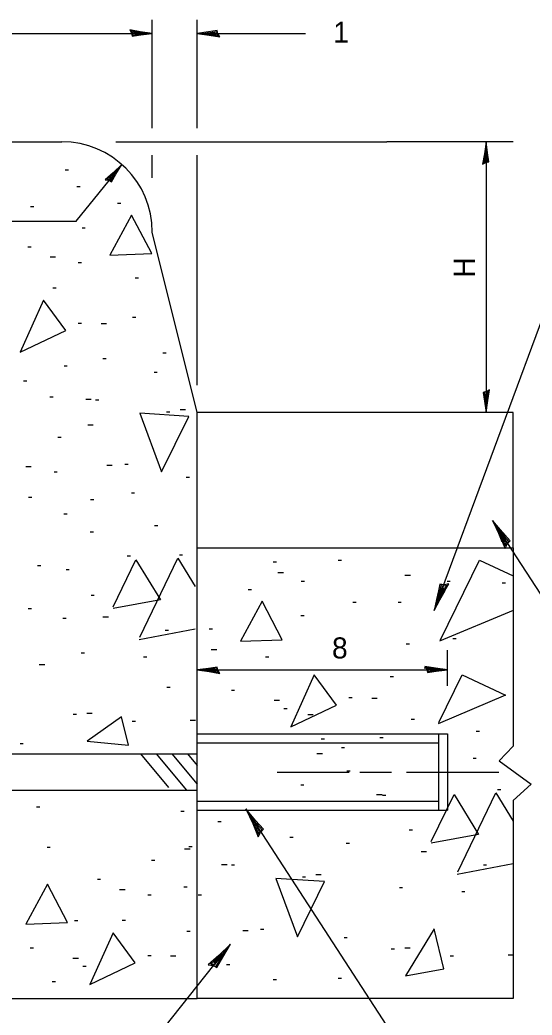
# Model space of a CAD drawing. Extents: x 0 to 2.83, y 0 to 1.83.
# Drawn here: x 0.898 to 1.182, y 0.344 to 0.896 of the extents above; entities that cross this region are included whole.
import ezdxf

# ---------------------------------------------------------------- set-up
doc = ezdxf.new("R2010")
doc.units = 0
for name, color, linetype in [('RD_Pr_Roadway_Dimensions', 7, 'Continuous'), ('RD_Pr_Roadway_Notes', 7, 'Continuous'), ('SH_General_Details', 7, 'Continuous'), ('STG_Traffic_Control', 7, 'Continuous')]:
    doc.layers.add(name, color=color, linetype=linetype)

msp = doc.modelspace()

# ---------------------------------------------------------------- linework, layer by layer
at = {"layer": 'RD_Pr_Roadway_Dimensions'}
for p, q in [((0.97176, 0.83605), (0.97176, 0.89608)), ((0.99668, 0.83605), (0.99668, 0.89608)), ((0.74666, 0.88858), (0.97176, 0.88858)), ((0.99668, 0.88858), (1.0567, 0.88858)), ((0.95165, 0.82855), (1.10172, 0.82855)), ((1.15665, 0.82855), (1.10172, 0.82855)), ((1.17166, 0.82855), (1.15665, 0.82855)), ((1.15665, 0.82855), (1.15665, 0.67848)), ((0.97176, 0.80844), (0.97176, 0.82105)), ((0.99668, 0.69349), (0.99668, 0.82105)), ((1.13532, 0.52681), (1.13532, 0.5467)), ((0.99668, 0.5357), (1.13532, 0.5357)), ((1.04093, 0.47904), (1.08079, 0.47904)), ((1.08668, 0.47904), (1.10435, 0.47904)), ((1.1125, 0.47904), (1.16369, 0.47904))]:
    msp.add_line(p, q, dxfattribs=at)
for points in [[(0.96028, 0.88875), (0.96067, 0.88703), (0.96552, 0.88777), (0.97176, 0.88858), (0.9651, 0.88949), (0.95926, 0.89052), (0.96028, 0.88875), (0.9608, 0.88761), (0.96757, 0.88859), (0.96017, 0.88989), (0.96126, 0.88843), (0.96437, 0.88863), (0.96138, 0.88908)], [(1.00815, 0.88841), (1.00777, 0.89012), (1.00292, 0.88939), (0.99668, 0.88858), (1.00334, 0.88766), (1.00918, 0.88664), (1.00815, 0.88841), (1.00764, 0.88954), (1.00087, 0.88857), (1.00827, 0.88727), (1.00718, 0.88873), (1.00407, 0.88853), (1.00706, 0.88807)], [(1.15648, 0.81707), (1.1582, 0.81746), (1.15746, 0.82231), (1.15665, 0.82855), (1.15574, 0.82189), (1.15471, 0.81605), (1.15648, 0.81707), (1.15762, 0.81759), (1.15664, 0.82436), (1.15534, 0.81696), (1.1568, 0.81805), (1.1566, 0.82116), (1.15615, 0.81817)], [(1.15682, 0.68996), (1.15511, 0.68957), (1.15584, 0.68472), (1.15665, 0.67848), (1.15757, 0.68514), (1.15859, 0.69098), (1.15682, 0.68996), (1.15569, 0.68944), (1.15666, 0.68267), (1.15796, 0.69007), (1.1565, 0.68898), (1.1567, 0.68587), (1.15715, 0.68886)], [(1.00815, 0.53554), (1.00777, 0.53725), (1.00292, 0.53651), (0.99668, 0.5357), (1.00334, 0.53479), (1.00918, 0.53376), (1.00815, 0.53554), (1.00764, 0.53667), (1.00087, 0.53569), (1.00827, 0.53439), (1.00718, 0.53585), (1.00407, 0.53565), (1.00706, 0.5352)], [(1.12384, 0.53587), (1.12422, 0.53416), (1.12908, 0.5349), (1.13532, 0.5357), (1.12865, 0.53662), (1.12282, 0.53764), (1.12384, 0.53587), (1.12435, 0.53474), (1.13112, 0.53571), (1.12372, 0.53701), (1.12481, 0.53556), (1.12792, 0.53575), (1.12493, 0.53621)]]:
    msp.add_lwpolyline(points, dxfattribs=at)
at = {"layer": 'RD_Pr_Roadway_Notes'}
for p, q in [((1.12783, 0.56863), (1.22478, 0.83035)), ((1.16025, 0.61845), (1.23078, 0.5098)), ((1.02357, 0.45856), (1.14495, 0.27158)), ((0.94999, 0.30177), (1.01517, 0.38359))]:
    msp.add_line(p, q, dxfattribs=at)
for points in [[(1.16636, 0.60873), (1.16759, 0.60999), (1.16433, 0.61366), (1.16025, 0.61845), (1.16311, 0.61237), (1.16543, 0.60691), (1.16636, 0.60873), (1.16703, 0.60978), (1.16253, 0.61493), (1.16547, 0.60801), (1.16609, 0.60972), (1.16423, 0.61222), (1.16548, 0.60947)], [(1.1684, 0.6055), (1.17003, 0.60717), (1.16568, 0.61206), (1.16025, 0.61845), (1.16406, 0.61034), (1.16716, 0.60306), (1.1684, 0.6055), (1.16929, 0.60689), (1.16328, 0.61376), (1.1672, 0.60453), (1.16804, 0.60681), (1.16556, 0.61015), (1.16723, 0.60647)], [(1.13336, 0.58291), (1.13104, 0.58322), (1.12971, 0.57681), (1.12783, 0.56863), (1.13206, 0.57654), (1.13605, 0.58336), (1.13336, 0.58291), (1.1317, 0.58279), (1.12979, 0.57387), (1.13484, 0.58252), (1.13251, 0.58183), (1.13132, 0.57785), (1.13327, 0.58139)], [(1.13198, 0.57934), (1.13024, 0.57957), (1.12924, 0.57477), (1.12783, 0.56863), (1.131, 0.57456), (1.13399, 0.57968), (1.13198, 0.57934), (1.13074, 0.57925), (1.1293, 0.57256), (1.13309, 0.57905), (1.13134, 0.57853), (1.13045, 0.57555), (1.13191, 0.5782)], [(1.03171, 0.4456), (1.03335, 0.44728), (1.029, 0.45217), (1.02357, 0.45856), (1.02738, 0.45045), (1.03047, 0.44317), (1.03171, 0.4456), (1.03261, 0.447), (1.0266, 0.45386), (1.03052, 0.44464), (1.03136, 0.44692), (1.02888, 0.45026), (1.03055, 0.44658)], [(1.00546, 0.37176), (1.00756, 0.37074), (1.01083, 0.37641), (1.01517, 0.38359), (1.00868, 0.3774), (1.00276, 0.37216), (1.00546, 0.37176), (1.00707, 0.37135), (1.01167, 0.37923), (1.00417, 0.37258), (1.0066, 0.37251), (1.00897, 0.37592), (1.00602, 0.37318)]]:
    msp.add_lwpolyline(points, dxfattribs=at)
at = {"layer": 'SH_General_Details'}
for p, q in [((0.74666, 0.82855), (0.92164, 0.82855)), ((0.92361, 0.81295), (0.92542, 0.81295)), ((0.95496, 0.81595), (0.92945, 0.78443)), ((0.93003, 0.80362), (0.93184, 0.80362)), ((0.90436, 0.79253), (0.90617, 0.79253)), ((0.95255, 0.79445), (0.95435, 0.79445)), ((0.86971, 0.78443), (0.92974, 0.78443)), ((0.96035, 0.78785), (0.94834, 0.76564)), ((0.97145, 0.76654), (0.96035, 0.78785)), ((0.93287, 0.78083), (0.93468, 0.78083)), ((0.99668, 0.67848), (0.97176, 0.77843)), ((0.90286, 0.77033), (0.90467, 0.77033)), ((0.91517, 0.76462), (0.91817, 0.76462)), ((0.93078, 0.76162), (0.93258, 0.76162)), ((0.94834, 0.76564), (0.97145, 0.76654)), ((0.96228, 0.7531), (0.96409, 0.7531)), ((0.91667, 0.74751), (0.91848, 0.74751)), ((0.91157, 0.74061), (0.89866, 0.7118)), ((0.92387, 0.72381), (0.91157, 0.74061)), ((0.96078, 0.73128), (0.96258, 0.73128)), ((0.89866, 0.7118), (0.92387, 0.72381)), ((0.93078, 0.72801), (0.93258, 0.72801)), ((0.94338, 0.7277), (0.94638, 0.7277)), ((0.94441, 0.70828), (0.94622, 0.70828)), ((0.9777, 0.71145), (0.9795, 0.71145)), ((0.9229, 0.7042), (0.92471, 0.7042)), ((0.90044, 0.69592), (0.90224, 0.69592)), ((0.97274, 0.70074), (0.97454, 0.70074)), ((0.91502, 0.68717), (0.91683, 0.68717)), ((0.93492, 0.68573), (0.93792, 0.68573)), ((0.94032, 0.68544), (0.94213, 0.68544)), ((0.97965, 0.67883), (0.98144, 0.67883)), ((0.98715, 0.68003), (0.99015, 0.68003)), ((0.96493, 0.67794), (0.97694, 0.64552)), ((0.99194, 0.67613), (0.96493, 0.67794)), ((0.97694, 0.64552), (0.99194, 0.67613)), ((1.17166, 0.67848), (0.99668, 0.67848)), ((0.99668, 0.60344), (0.99668, 0.67848)), ((1.17166, 0.60344), (1.17166, 0.67848)), ((0.93602, 0.67161), (0.93902, 0.67161)), ((0.91946, 0.66474), (0.92126, 0.66474)), ((0.90175, 0.64852), (0.90475, 0.64852)), ((0.94663, 0.64912), (0.94963, 0.64912)), ((0.95653, 0.64972), (0.95833, 0.64972)), ((0.91736, 0.64552), (0.91916, 0.64552)), ((0.99053, 0.6426), (0.99234, 0.6426)), ((0.90325, 0.63141), (0.90506, 0.63141)), ((0.93763, 0.63021), (0.93942, 0.63021)), ((0.96019, 0.63385), (0.962, 0.63385)), ((0.92286, 0.62218), (0.92466, 0.62218)), ((0.97303, 0.61577), (0.97484, 0.61577)), ((0.93744, 0.61227), (0.93925, 0.61227)), ((0.99668, 0.60344), (1.17166, 0.60344)), ((0.99668, 0.35343), (0.99668, 0.60344)), ((1.17166, 0.60344), (1.17166, 0.4933)), ((0.95786, 0.59885), (0.95967, 0.59885)), ((0.98677, 0.59939), (0.98856, 0.59939)), ((1.07471, 0.59654), (1.07652, 0.59654)), ((0.90827, 0.5936), (0.91008, 0.5936)), ((0.92402, 0.59126), (0.92583, 0.59126)), ((1.03869, 0.59565), (1.0405, 0.59565)), ((1.0414, 0.58964), (1.0444, 0.58964)), ((1.11173, 0.58817), (1.11473, 0.58817)), ((1.02489, 0.58034), (1.02669, 0.58034)), ((1.0543, 0.58484), (1.0561, 0.58484)), ((1.13504, 0.58484), (1.13684, 0.58484)), ((1.16566, 0.58393), (1.16746, 0.58393)), ((0.93784, 0.57718), (0.93963, 0.57718)), ((0.90302, 0.56968), (0.90483, 0.56968)), ((1.03269, 0.57373), (1.02069, 0.55152)), ((1.04379, 0.55242), (1.03269, 0.57373)), ((1.08281, 0.57314), (1.08462, 0.57314)), ((1.1079, 0.57315), (1.10969, 0.57315)), ((0.92227, 0.56443), (0.92408, 0.56443)), ((0.94444, 0.56517), (0.94744, 0.56517)), ((1.05405, 0.56575), (1.05585, 0.56575)), ((0.97896, 0.55767), (0.98076, 0.55767)), ((1.00327, 0.55842), (1.00508, 0.55842)), ((1.02069, 0.55152), (1.04379, 0.55242)), ((1.13834, 0.55302), (1.14014, 0.55302)), ((1.00448, 0.54701), (1.00749, 0.54701)), ((1.11237, 0.55017), (1.11418, 0.55017)), ((0.93244, 0.54505), (0.93424, 0.54505)), ((0.96695, 0.54296), (0.96876, 0.54296)), ((1.03455, 0.54292), (1.03635, 0.54292)), ((0.90918, 0.53859), (0.91218, 0.53859)), ((1.12244, 0.53682), (1.12544, 0.53682)), ((1.06151, 0.53291), (1.0486, 0.50411)), ((1.07381, 0.51611), (1.06151, 0.53291)), ((1.10357, 0.53194), (1.10538, 0.53194)), ((0.97978, 0.52614), (0.98159, 0.52614)), ((1.01558, 0.52451), (1.01739, 0.52451)), ((1.03929, 0.51881), (1.04229, 0.51881)), ((1.08071, 0.52031), (1.08252, 0.52031)), ((1.09332, 0.52), (1.09632, 0.52)), ((1.0447, 0.5143), (1.0465, 0.5143)), ((1.0486, 0.50411), (1.07381, 0.51611)), ((0.92793, 0.51115), (0.92974, 0.51115)), ((0.93544, 0.51175), (0.93844, 0.51175)), ((0.9547, 0.50968), (0.93574, 0.49614)), ((0.95852, 0.49397), (0.9547, 0.50968)), ((1.05791, 0.511), (1.06091, 0.511)), ((1.11523, 0.5083), (1.11704, 0.5083)), ((0.96064, 0.50725), (0.96245, 0.50725)), ((0.99676, 0.50023), (1.13532, 0.50023)), ((1.06541, 0.49749), (1.06721, 0.49749)), ((1.09782, 0.4981), (1.09963, 0.4981)), ((1.13032, 0.50023), (1.13032, 0.45785)), ((1.13532, 0.50023), (1.13532, 0.45785)), ((1.15125, 0.5017), (1.15305, 0.5017)), ((0.89852, 0.49493), (0.90032, 0.49493)), ((0.93574, 0.49614), (0.95852, 0.49397)), ((0.99676, 0.49523), (1.13032, 0.49523)), ((1.07652, 0.4927), (1.07831, 0.4927)), ((1.17166, 0.4933), (1.16385, 0.48519)), ((0.79785, 0.48906), (0.99668, 0.48906)), ((0.96516, 0.48906), (0.98076, 0.47052)), ((0.97387, 0.48906), (0.99071, 0.46906)), ((0.98258, 0.48906), (0.99668, 0.47232)), ((0.9913, 0.48906), (0.99668, 0.48267)), ((1.06301, 0.48939), (1.06601, 0.48939)), ((1.14945, 0.48669), (1.15125, 0.48669)), ((1.16385, 0.48519), (1.18157, 0.47229)), ((1.07952, 0.47979), (1.08131, 0.47979)), ((0.79785, 0.46906), (0.99668, 0.46906)), ((1.054, 0.47198), (1.0558, 0.47198)), ((1.16296, 0.46929), (1.16475, 0.46929)), ((1.18157, 0.47229), (1.17166, 0.46328)), ((1.09602, 0.46659), (1.09903, 0.46659)), ((1.09932, 0.46628), (1.10112, 0.46628)), ((0.90765, 0.45975), (0.90946, 0.45975)), ((0.99676, 0.46285), (1.13032, 0.46285)), ((1.17166, 0.46328), (1.17166, 0.35343)), ((0.98758, 0.45741), (0.98939, 0.45741)), ((0.99676, 0.45785), (1.13532, 0.45785)), ((1.00808, 0.45158), (1.00989, 0.45158)), ((1.11403, 0.44708), (1.11583, 0.44708)), ((1.048, 0.44287), (1.0498, 0.44287)), ((0.91346, 0.4374), (0.91526, 0.4374)), ((0.98969, 0.4365), (0.9927, 0.4365)), ((0.9921, 0.4377), (0.99389, 0.4377)), ((1.07921, 0.43957), (1.08102, 0.43957)), ((1.12063, 0.43507), (1.12364, 0.43507)), ((0.97138, 0.4302), (0.97319, 0.4302)), ((1.01018, 0.42786), (1.01318, 0.42786)), ((1.01558, 0.42757), (1.01739, 0.42757)), ((1.15515, 0.42757), (1.15696, 0.42757)), ((0.94137, 0.41969), (0.94317, 0.41969)), ((1.0402, 0.42007), (1.0522, 0.38765)), ((1.06721, 0.41826), (1.0402, 0.42007)), ((1.05491, 0.42096), (1.0567, 0.42096)), ((1.06241, 0.42216), (1.06541, 0.42216)), ((0.9137, 0.41688), (0.9017, 0.39466)), ((0.92481, 0.39556), (0.9137, 0.41688)), ((0.95368, 0.41398), (0.95668, 0.41398)), ((0.98933, 0.41541), (0.99114, 0.41541)), ((1.0522, 0.38765), (1.06721, 0.41826)), ((1.10863, 0.41495), (1.11044, 0.41495)), ((0.96928, 0.41098), (0.97109, 0.41098)), ((0.9972, 0.41098), (0.999, 0.41098)), ((1.14315, 0.41286), (1.14495, 0.41286)), ((0.9017, 0.39466), (0.92481, 0.39556)), ((0.92866, 0.39674), (0.93047, 0.39674)), ((0.95518, 0.39688), (0.95698, 0.39688)), ((1.03179, 0.39185), (1.03359, 0.39185)), ((1.12783, 0.39215), (1.11194, 0.36604)), ((1.13324, 0.36993), (1.12783, 0.39215)), ((0.95008, 0.38997), (0.93717, 0.36117)), ((0.96238, 0.37317), (0.95008, 0.38997)), ((0.99089, 0.39087), (0.9927, 0.39087)), ((1.02189, 0.39125), (1.02489, 0.39125)), ((1.07802, 0.38734), (1.07981, 0.38734)), ((0.90415, 0.38157), (0.90596, 0.38157)), ((1.10413, 0.38105), (1.10593, 0.38105)), ((1.11163, 0.38164), (1.11463, 0.38164)), ((0.92786, 0.37587), (0.93086, 0.37587)), ((0.96928, 0.37737), (0.97109, 0.37737)), ((0.98188, 0.37706), (0.98489, 0.37706)), ((1.13684, 0.37714), (1.13864, 0.37714)), ((0.93327, 0.37137), (0.93507, 0.37137)), ((0.93717, 0.36117), (0.96238, 0.37317)), ((1.01289, 0.37234), (1.01468, 0.37234)), ((1.11194, 0.36604), (1.13324, 0.36993)), ((1.07471, 0.36483), (1.07652, 0.36483)), ((0.91641, 0.3629), (0.91821, 0.3629)), ((1.03869, 0.36393), (1.0405, 0.36393)), ((0.74666, 0.35343), (0.99668, 0.35343)), ((1.17166, 0.35343), (0.99668, 0.35343))]:
    msp.add_line(p, q, dxfattribs=at)
for points in [[(0.95014, 0.57057), (0.96275, 0.59669), (0.97626, 0.57447), (0.95014, 0.56968)], [(0.96485, 0.55377), (0.98586, 0.59758)], [(0.98586, 0.59758), (0.99547, 0.58198)], [(1.13144, 0.55242), (1.15305, 0.59654)], [(1.15305, 0.59654), (1.17166, 0.58784)], [(1.17166, 0.56863), (1.13084, 0.55152)], [(0.99547, 0.55827), (0.96455, 0.55226)], [(1.13047, 0.50645), (1.14338, 0.53285), (1.16739, 0.52175), (1.13017, 0.50584)], [(0.99277, 0.50784), (0.99547, 0.50784), (0.99577, 0.50784)], [(1.12633, 0.44047), (1.13895, 0.46659), (1.15245, 0.44437), (1.12633, 0.43957)], [(1.14105, 0.42366), (1.16206, 0.46748)], [(1.16206, 0.46748), (1.17166, 0.45187)], [(1.17166, 0.42817), (1.14074, 0.42216)], [(1.16896, 0.37774), (1.17166, 0.37774), (1.17196, 0.37774)]]:
    msp.add_lwpolyline(points, dxfattribs=at)
msp.add_arc((0.92164, 0.77843), 0.05012, 0, 90, dxfattribs=at)
at = {"layer": 'STG_Traffic_Control'}
msp.add_lwpolyline([(0.94761, 0.80713), (0.94918, 0.80635), (0.95166, 0.81059), (0.95496, 0.81595), (0.95006, 0.81134), (0.94559, 0.80745), (0.94761, 0.80713), (0.94881, 0.80682), (0.95231, 0.81269), (0.94665, 0.80776), (0.94847, 0.80769), (0.95027, 0.81023), (0.94803, 0.80819)], dxfattribs=at)

# ---------------------------------------------------------------- texts
at = {"layer": 'RD_Pr_Roadway_Dimensions'}
for s, p in [('1', (1.07201, 0.8834)), ('8', (1.07132, 0.54202))]:
    msp.add_text(s, height=0.01167, dxfattribs=at).set_placement(p)
msp.add_text('H', height=0.01167, rotation=90, dxfattribs=at).set_placement((1.15045, 0.75318))

doc.saveas('drawing.dxf')
